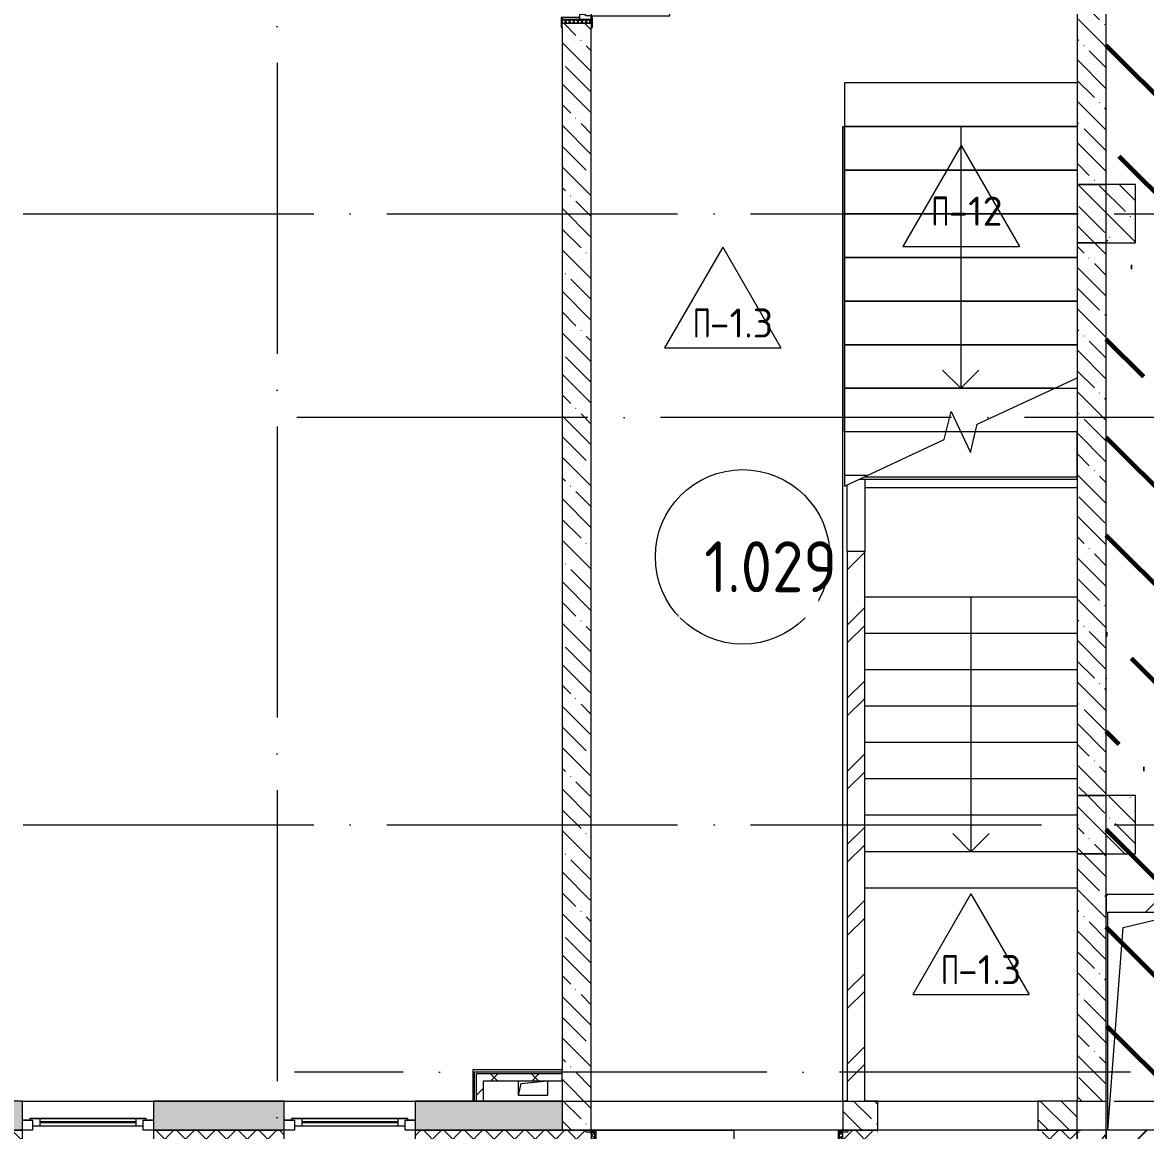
# Model space of a CAD drawing. Header units: millimetres. Extents: x -68946 to 288321, y -402657 to 324925.
# Drawn here: x 109738 to 117458, y 26223 to 33840 of the extents above; entities that cross this region are included whole.
import ezdxf

# ---------------------------------------------------------------- set-up
doc = ezdxf.new("R2010")
doc.units = ezdxf.units.MM
doc.linetypes.add('ADSK_Линия сетки', pattern=[2500, 2000, -250, 0, -250])
for name, color, linetype, lineweight in [('3.4) ПТ-2.15    4 вып', 200, 'Continuous', 60), ('A-AREA-____-IDEN', 250, 'Continuous', 9), ('A-DETL-GENF-OTLN', 250, 'Continuous', 5), ('A-DOOR-____-MCUT', 250, 'Continuous', 5), ('A-DOOR-____-OTLN', 250, 'Continuous', 5), ('A-DOOR-FRAM-MCUT', 31, 'Continuous', 5), ('A-DOOR-FRAM-OTLN', 31, 'Continuous', 5), ('A-FLOR-____-IDEN', 11, 'Continuous', 9), ('A-FLOR-____-OTLN', 192, 'Continuous', 9), ('A-GLAZ-____-MCUT', 250, 'Continuous', 9), ('A-GLAZ-____-OTLN', 250, 'Continuous', 5), ('A-ROOF-___-IDEN', 132, 'Continuous', 9), ('A-ROOF-____-MCUT', 132, 'Continuous', 9), ('A-ROOF-____-OTLN', 132, 'Continuous', 5), ('A-ROOF-FNSH-MCUT', 132, 'Continuous', 9), ('A-WALL-____-MCUT', 250, 'Continuous', 13), ('A-WALL-____-OTLN', 250, 'Continuous', 9), ('A-WALL-____-PATT', 250, 'Continuous', 13), ('A-WALL-FNSH-MCUT', 250, 'Continuous', 13), ('I-WALL-____-OTLN', 250, 'Continuous', 9), ('S-COLS-____-MCUT', 250, 'Continuous', 25), ('S-COLS-____-OTLN', 250, 'Continuous', 9), ('S-GRID-____-OTLN', 250, 'Continuous', 9), ('S-STRS-____-MBND', 250, 'Continuous', 5), ('S-STRS-____-OTLN', 250, 'Continuous', 5)]:
    doc.layers.add(name, color=color, linetype=linetype, lineweight=lineweight)
doc.styles.add('ISOCPEUR_1', font='isocpeur.ttf', dxfattribs={"width": 0.9, "height": 250})
doc.styles.add('ISOCPEUR_2', font='isocpeur.ttf', dxfattribs={"height": 160})
pattern_1 = [(50, (12287.9, -0.0006), (364.3679, -31.8783), [38.1, -419.1]), (355, (12287.9, -0.0006), (-70.4859, 382.1133), [30.48, -335.28]), (100.451, (12318.28, -2.66), (293.885, 350.2334), [32.38, -356.18]), (46.184, (12287.9, 101.6), (542.1585, -84.0858), [57.15, -628.65]), (96.636, (12333.1, 94.6), (474.805, 494.8554), [48.57, -534.27]), (351.184, (12287.9, 101.6), (474.8102, 494.85), [45.72, -502.92]), (21, (12338.7, 76.2), (303.2285, -204.5305), [38.1, -419.1]), (326, (12338.7, 76.2), (123.6039, 368.376), [30.48, -335.28]), (71.451, (12364, 59.16), (426.8341, 163.8427), [32.38, -356.18]), (37.5, (12287.91, -0.0006), (6.17665, 169.11015), [16.764, -314.452, 16.764, -323.596, -336.55]), (37.5, (12287.91, -0.0006), (6.17665, 169.11015), [-671.576, 16.764, -319.786]), (7.5, (12287.91, -0.0006), (133.63888, 200.3615), [16.764, -177.292, 16.764, -306.832, -128.27]), (7.5, (12287.91, -0.0006), (133.63888, 200.3615), [-517.652, 16.764, -111.506]), (327.5, (12174.63, -0.0006), (271.18182, -11.45836), [16.764, -110.236, 16.764, -379.476, -525.78]), (327.5, (12174.63, -0.0006), (271.18182, -11.45836), [-523.24, 16.764, -509.016]), (317.5, (12123.83, -0.0006), (296.2585, 50.85285), [16.764, -148.336, 16.764, -246.38, -373.38]), (317.5, (12123.83, -0.0006), (296.2585, 50.85285), [-428.244, 16.764, -356.616])]
pattern_2 = [(45, (12287.9, -0.0006), (-251.4472, 251.4472), []), (45, (12287.9, 381), (-251.4472, 251.4472), [])]
pattern_3 = [(135, (12287.91, -0.0006), (-142.5612, -142.5612), []), (135, (12430.48, -0.0006), (-142.5612, -142.5612), [252.016, -50.403, 3.353, -47.05])]
pattern_4 = [(45, (12287.91, -0.0006), (-141.42136, 141.42136), []), (135, (12287.91, -0.0006), (-141.42136, -141.42136), [])]

# ---------------------------------------------------------------- blocks, each defined once
blk = doc.blocks.new('Окно_СКБ_1Ст1 - 120_Окно_СКБ_1Ст_900_ОК7Л-29020579-АР1_Маркировочный план 1 этажа С2и3')
at = {"layer": 'A-GLAZ-____-MCUT'}
for p, q in [((-450, -195), (-450, -125)), ((-450, -125), (-380, -125)), ((-380, -125), (-380, -195)), ((380, -195), (380, -125)), ((380, -125), (450, -125)), ((450, -125), (450, -195)), ((-380, -195), (-450, -195)), ((-380, -195), (-400, -195)), ((-400, -195), (-400, -205)), ((-400, -205), (400, -205)), ((400, -205), (-400, -205)), ((380, -155), (-380, -155)), ((-380, -155), (-380, -195)), ((-330, -205), (-330, -155)), ((330, -205), (330, -155)), ((380, -195), (380, -155)), ((450, -195), (380, -195)), ((400, -195), (380, -195)), ((400, -205), (400, -195))]:
    blk.add_line(p, q, dxfattribs=at)
at = {"layer": 'A-GLAZ-____-MCUT', "lineweight": 5}
for p, q in [((-330, -175), (330, -175)), ((330, -185), (-330, -185))]:
    blk.add_line(p, q, dxfattribs=at)
at = {"layer": 'A-GLAZ-____-OTLN'}
for p, q in [((-450, -195), (-400, -195)), ((400, -195), (450, -195))]:
    blk.add_line(p, q, dxfattribs=at)
blk = doc.blocks.new('Дверь_СКБ_2Ст_Внутренняя1 - Н_Д-1_2_1640x2100h_ЛК-42478933-АР1_Маркировочный план 1 этажа С2и3')
at = {"layer": 'A-DOOR-____-OTLN'}
h = blk.add_hatch(dxfattribs=at)
h.set_pattern_fill('FP_48', color=256, style=0, pattern_type=2)
h.set_pattern_definition([(135, (1481.41, 164.685), (-14.14214, -14.14214), []), (225, (1481.41, 164.685), (14.14214, -14.14214), [])])
h.paths.add_polyline_path([(832.5, 100), (807.5, 100), (807.5, -100), (832.5, -100)])
at = {"layer": 'A-DOOR-FRAM-OTLN'}
h = blk.add_hatch(dxfattribs=at)
h.set_pattern_fill('FP_49', color=256, style=0, pattern_type=2)
h.set_pattern_definition([(45, (-641.384, 164.685), (-14.1421, 14.1421), []), (135, (-641.384, 164.685), (-14.1421, -14.1421), [])])
h.paths.add_polyline_path([(-782.5, 100), (-807.5, 100), (-807.5, -100), (-782.5, -100), (-782.5, -97)])
at = {"layer": 'A-DOOR-____-MCUT'}
for p, q in [((-757.5, 1100), (-757.5, 100)), ((-717.5, 1100), (-757.5, 1100)), ((-717.5, 100), (-717.5, 1100)), ((782.5, 640), (742.5, 640)), ((742.5, 640), (742.5, 100)), ((782.5, 100), (782.5, 640)), ((-757.5, 100), (-717.5, 100)), ((742.5, 100), (782.5, 100))]:
    blk.add_line(p, q, dxfattribs=at)
at = {"layer": 'A-DOOR-____-OTLN'}
for centre, radius, start, end in [((-757.5, 100), 1000, 0, 90), ((782.5, 100), 540, 90, 180)]:
    blk.add_arc(centre, radius, start, end, dxfattribs=at)
at = {"layer": 'A-DOOR-FRAM-MCUT'}
for p, q in [((-767.5, 108), (-837.5, 108)), ((-837.5, 108), (-837.5, 100)), ((-837.5, 100), (-767.5, 100)), ((-782.5, 100), (-807.5, 100)), ((-807.5, 100), (-807.5, -100)), ((-757.5, 100), (-782.5, 100)), ((-782.5, 100), (-782.5, 20)), ((-782.5, -100), (-782.5, 100)), ((-767.5, 100), (-782.5, 100)), ((-782.5, 100), (-782.5, 99)), ((-782.5, 99), (-767.5, 99)), ((-767.5, 100), (-767.5, 108)), ((-767.5, 99), (-767.5, 100)), ((-757.5, 60), (-757.5, 100)), ((782.5, 100), (782.5, 60)), ((807.5, 100), (782.5, 100)), ((862.5, 108), (792.5, 108)), ((792.5, 108), (792.5, 100)), ((807.5, 100), (792.5, 100)), ((792.5, 100), (792.5, 99)), ((792.5, 100), (862.5, 100)), ((792.5, 99), (807.5, 99)), ((807.5, 20), (807.5, 100)), ((832.5, 100), (807.5, 100)), ((807.5, 100), (807.5, -100)), ((807.5, 99), (807.5, 100)), ((832.5, -100), (832.5, 100)), ((862.5, 100), (862.5, 108)), ((-782.5, 20), (-747.5, 20)), ((-767.5, 20), (-782.5, 20)), ((-782.5, 20), (-782.5, -100)), ((-767.5, -100), (-767.5, 20)), ((-747.5, 60), (-757.5, 60)), ((-747.5, 20), (-747.5, 60)), ((782.5, 60), (772.5, 60)), ((772.5, 60), (772.5, 20)), ((772.5, 20), (807.5, 20)), ((807.5, 20), (792.5, 20)), ((792.5, 20), (792.5, -100)), ((807.5, -100), (807.5, 20)), ((-767.5, -100), (-837.5, -100)), ((-837.5, -100), (-837.5, -108)), ((-837.5, -108), (-767.5, -108)), ((-807.5, -100), (-782.5, -100)), ((-782.5, -100), (-767.5, -100)), ((-767.5, -108), (-767.5, -100)), ((792.5, -100), (807.5, -100)), ((862.5, -100), (792.5, -100)), ((792.5, -100), (792.5, -108)), ((792.5, -108), (862.5, -108)), ((807.5, -100), (832.5, -100)), ((862.5, -108), (862.5, -100))]:
    blk.add_line(p, q, dxfattribs=at)
blk = doc.blocks.new('_Wn_-As_OpeningMEP_floor__Rectangular - _Wn_-As_OpeningMEP_floor__Rectangular-34705120-АР1_Маркировочный план 1 этажа С2и3')
at = {"layer": 'A-DETL-GENF-OTLN', "lineweight": 5}
for p, q in [((-168.9, 693.9), (275, 800)), ((-275, -700), (-168.9, 693.9))]:
    blk.add_line(p, q, dxfattribs=at)
blk = doc.blocks.new('Дверь_СКБ_2Ст_Наружная - Входная дверь 1730х2300_NCS S 1000-N_ДН-1Л-35116305-АР1_Маркировочный план 1 этажа С2и3')
at = {"layer": 'A-DOOR-____-OTLN'}
h = blk.add_hatch(dxfattribs=at)
h.set_pattern_fill('FP_114', color=256, style=0, pattern_type=2)
h.set_pattern_definition([(135, (1436.41, 199.685), (-14.14214, -14.14214), []), (225, (1436.41, 199.685), (14.14214, -14.14214), [])])
h.paths.add_polyline_path([(884.5, 125), (859.5, 125), (859.5, -125), (884.5, -125), (884.5, 125)])
at = {"layer": 'A-DOOR-FRAM-OTLN'}
h = blk.add_hatch(dxfattribs=at)
h.set_pattern_fill('FP_115', color=256, style=0, pattern_type=2)
h.set_pattern_definition([(45, (-686.384, 199.685), (-14.1421, 14.1421), []), (135, (-686.384, 199.685), (-14.1421, -14.1421), [])])
h.paths.add_polyline_path([(-845.5, 125), (-845.5, -125), (-820.5, -125), (-820.5, 125)])
at = {"layer": 'A-DOOR-____-MCUT'}
for p, q in [((834.5, 1240), (794.5, 1240)), ((794.5, 1240), (794.5, 40)), ((834.5, 40), (834.5, 1240)), ((-795.5, 470), (-795.5, 40)), ((-755.5, 470), (-795.5, 470)), ((-755.5, 40), (-755.5, 470)), ((-795.5, 40), (-755.5, 40)), ((794.5, 40), (834.5, 40))]:
    blk.add_line(p, q, dxfattribs=at)
at = {"layer": 'A-DOOR-____-OTLN'}
for p, q in [((-812.5, 133), (-882.5, 133)), ((-882.5, 133), (-882.5, 125)), ((-882.5, 125), (-820.5, 125)), ((-820.5, 125), (-820.5, 40)), ((-812.5, 40), (-812.5, 133)), ((921.5, 133), (851.5, 133)), ((851.5, 133), (851.5, 40)), ((859.5, 40), (859.5, 125)), ((859.5, 125), (921.5, 125)), ((921.5, 125), (921.5, 133)), ((-820.5, 40), (-812.5, 40)), ((851.5, 40), (859.5, 40)), ((-812.5, -40), (-820.5, -40)), ((-820.5, -40), (-820.5, -125)), ((-812.5, -133), (-812.5, -40)), ((859.5, -40), (851.5, -40)), ((851.5, -40), (851.5, -133)), ((859.5, -125), (859.5, -40)), ((-882.5, -125), (-882.5, -133)), ((-820.5, -125), (-882.5, -125)), ((-882.5, -133), (-812.5, -133)), ((851.5, -133), (921.5, -133)), ((921.5, -125), (859.5, -125)), ((921.5, -133), (921.5, -125))]:
    blk.add_line(p, q, dxfattribs=at)
for centre, radius, start, end in [((834.5, 40), 1200, 90, 180), ((-795.5, 40), 430, 0, 90)]:
    blk.add_arc(centre, radius, start, end, dxfattribs=at)
at = {"layer": 'A-DOOR-FRAM-MCUT'}
for p, q in [((-820.5, 125), (-845.5, 125)), ((-845.5, 125), (-845.5, -125)), ((-820.5, -125), (-820.5, 125)), ((884.5, 125), (859.5, 125)), ((859.5, 125), (859.5, -125)), ((884.5, -125), (884.5, 125)), ((-795.5, 40), (-820.5, 40)), ((-820.5, 40), (-820.5, -40)), ((-795.5, 0), (-795.5, 40)), ((-785.5, 0), (-795.5, 0)), ((-785.5, -40), (-785.5, 0)), ((834.5, 0), (824.5, 0)), ((824.5, 0), (824.5, -40)), ((834.5, 40), (834.5, 0)), ((859.5, 40), (834.5, 40)), ((859.5, -40), (859.5, 40)), ((-820.5, -40), (-785.5, -40)), ((824.5, -40), (859.5, -40)), ((-845.5, -125), (-820.5, -125)), ((859.5, -125), (884.5, -125))]:
    blk.add_line(p, q, dxfattribs=at)
blk = doc.blocks.new('_Wn_-As_OpeningMEP_floor__Rectangular - _Wn_-As_OpeningMEP_floor__Rectangular-34852155-АР1_Маркировочный план 1 этажа С2и3')
at = {"layer": 'A-DETL-GENF-OTLN', "lineweight": 5}
for p, q in [((-100, 0), (-82.3, 82.3)), ((-82.3, 82.3), (100, 100))]:
    blk.add_line(p, q, dxfattribs=at)
blk = doc.blocks.new('AAR_СКБ_Марка_Помещения_мал - Номер-28977439-АР1_Маркировочный план 1 этажа С2и3')
at = {"layer": 'A-AREA-____-IDEN'}
blk.add_circle((-0.028, 0), 3, dxfattribs=at)
blk = doc.blocks.new('AAR_СКБ_Марка_Перекрытия - Марка пола-17325028-АР1_Маркировочный план 1 этажа С2и3')
at = {"layer": 'A-FLOR-____-IDEN'}
for p, q in [((0, 6.932), (-4.002, 0)), ((0, 6.932), (4.002, 0)), ((-4.002, 0), (4.002, 0))]:
    blk.add_line(p, q, dxfattribs=at)
blk = doc.blocks.new('ADSK_Марка_отделка-ступеней - Типоразмер_ADSK_Марка-39154903-АР1_Маркировочный план 1 этажа С2и3')
at = {"layer": 'A-ROOF-___-IDEN'}
for p, q in [((0, 6.225), (-4.002, -0.707)), ((0, 6.225), (4.002, -0.707)), ((-4.002, -0.707), (4.002, -0.707))]:
    blk.add_line(p, q, dxfattribs=at)

msp = doc.modelspace()

# ---------------------------------------------------------------- hatches: boundary and pattern name
h = msp.add_hatch()
h.set_pattern_fill('FP_4', color=256, style=0, pattern_type=2)
h.set_pattern_definition(pattern_2)
h.paths.add_polyline_path([(123662.9138, 26105), (125687.9144, 26105), (125687.9144, 26225), (119042.9138, 26225), (119042.9138, 26105), (123629.6001, 26105)])
h.paths.add_polyline_path([(117391.1526, 26105), (117942.9138, 26105), (117942.9138, 26225), (117187.8919, 26225), (117187.8919, 26105), (117203.3127, 26105)])
h.paths.add_polyline_path([(121517.9138, 26145), (120037.9138, 26145), (120037.9138, 26215), (121587.9138, 26215), (121587.9138, 26145)])
at = {"layer": '3.4) ПТ-2.15    4 вып'}
h = msp.add_hatch(dxfattribs=at)
h.set_pattern_fill('ANSI36', color=256, scale=150, angle=90)
h.paths.add_polyline_path([(119342.9138, 35574.9994), (117187.9144, 35574.9994), (117187.9144, 26225), (119342.9138, 26225)])
at = {"layer": 'A-WALL-____-PATT', "lineweight": 15, "true_color": 0x000000}
h = msp.add_hatch(dxfattribs=at)
h.set_pattern_fill('FP_1', color=18, style=0, pattern_type=2)
h.set_pattern_definition(pattern_3)
h.paths.add_polyline_path([(113647.9138, 26225), (113647.9138, 33835), (113447.9138, 33835), (113447.9138, 26225.0597), (113647.8919, 26225.0455)])
h.paths.add_polyline_path([(113647.9138, 35475), (113647.9138, 36099.9994), (113447.9138, 36099.9994), (113447.9138, 35475)])
h = msp.add_hatch(dxfattribs=at)
h.set_pattern_fill('FP_1', color=18, style=0, pattern_type=2)
h.set_pattern_definition(pattern_3)
h.paths.add_polyline_path([(117012.8925, 26425), (117187.9144, 26425), (117187.9144, 28124.9994), (116987.9144, 28124.9994), (116987.9144, 26425), (117009.8929, 26425)])
h.paths.add_polyline_path([(116987.9144, 28524.9994), (117187.9144, 28524.9994), (117187.9144, 32324.9994), (116987.9144, 32324.9994), (116987.9144, 29309.4397)])
h.paths.add_polyline_path([(116987.9144, 32724.9994), (117187.9144, 32724.9994), (117187.9144, 35574.9994), (116987.9165, 35574.9702), (116987.9144, 32862.996)])
h.paths.add_polyline_path([(116987.9144, 35974.9994), (117187.9144, 35974.9994), (117187.9144, 36099.9994), (116987.9144, 36099.9994)])
h = msp.add_hatch(dxfattribs=at)
h.set_pattern_fill('FP_4', color=18, style=0, pattern_type=2)
h.set_pattern_definition(pattern_2)
h.paths.add_polyline_path([(115527.9144, 26425), (115527.9138, 30202.7858), (115407.9144, 30202.7858), (115407.9144, 26425)])
h = msp.add_hatch(dxfattribs=at)
h.set_pattern_fill('FP_4', color=18, style=0, pattern_type=2)
h.set_pattern_definition(pattern_2)
h.paths.add_polyline_path([(117747.8925, 27725), (117867.8925, 27725), (117867.8925, 27845), (117187.9144, 27845), (117187.9144, 27725), (117197.8925, 27725)])
h = msp.add_hatch(dxfattribs=at)
h.set_pattern_fill('FP_83', color=18, style=0, pattern_type=2)
h.set_pattern_definition(pattern_4)
h.paths.add_polyline_path([(113447.9138, 26565), (113447.9138, 26615), (112857.9138, 26615), (112857.9138, 26565), (113347.9138, 26565)])
h = msp.add_hatch(dxfattribs=at)
h.set_pattern_fill('FP_83', color=18, style=0, pattern_type=2)
h.set_pattern_definition(pattern_4)
h.paths.add_polyline_path([(112857.9138, 26425), (112907.9138, 26425), (112907.9138, 26565), (112857.9138, 26565), (112857.9138, 26465)])
h = msp.add_hatch(dxfattribs=at)
h.set_pattern_fill('FP_3', color=18, style=0, pattern_type=2)
h.set_pattern_definition(pattern_1)
h.paths.add_polyline_path([(112437.9138, 26225), (113447.9138, 26225.0597), (113447.9138, 26425), (112437.9138, 26425), (112437.9138, 26225.0597)])
h.paths.add_polyline_path([(111239.8528, 26225), (111537.9138, 26225.0597), (111537.9138, 26425), (110637.9138, 26425), (110637.9138, 26225)])
h.paths.add_polyline_path([(107637.9138, 26225), (107637.9138, 26425), (106737.9138, 26425), (106737.9138, 26225), (107138.9863, 26225)])
h.paths.add_polyline_path([(105772.0308, 26225), (105837.9138, 26225.0597), (105837.9138, 26425), (105037.8919, 26425), (105037.8919, 26225)])
h.paths.add_polyline_path([(101937.9138, 26225), (101937.9138, 26425), (101137.8919, 26425), (101137.8919, 26225), (101671.1643, 26225)])
h.paths.add_polyline_path([(103108.8499, 26225), (103737.9138, 26225.0597), (103737.9138, 26425), (102837.9138, 26425), (102837.9138, 26225), (103038.1198, 26225)])
h.paths.add_polyline_path([(98937.9138, 26225), (99837.9138, 26225.0597), (99837.9138, 26425), (98937.9138, 26425), (98937.9138, 26225.0597)])
h.paths.add_polyline_path([(98037.9138, 26225), (98037.9138, 26425), (96537.9138, 26425), (96537.9138, 26225), (97570.2978, 26225)])
h.paths.add_polyline_path([(92587.8919, 26225), (93837.9138, 26225.0597), (93837.9138, 26425), (92587.8919, 26425), (92588.0037, 26225.0597)])
h.paths.add_polyline_path([(108787.8919, 26225.0597), (108787.8919, 26425), (108537.9138, 26425), (108537.9884, 26225.0597)])
h.paths.add_polyline_path([(109737.9138, 26225.0597), (109737.9138, 26425), (109187.8919, 26425), (109188.056, 26225.0597)])
h.paths.add_polyline_path([(94737.9138, 26225.0597), (95037.8919, 26225.0597), (95037.8919, 26425), (94737.9138, 26425), (94737.9138, 26405.955)])
h.paths.add_polyline_path([(95637.9138, 26225.0597), (95637.9138, 26425), (95437.8919, 26425), (95437.8919, 26225.0597), (95637.8542, 26225.0597)])
h = msp.add_hatch(dxfattribs=at)
h.set_pattern_fill('FP_1', color=18, style=0, pattern_type=2)
h.set_pattern_definition(pattern_3)
h.paths.add_polyline_path([(116987.9144, 26225), (116987.9144, 26425), (116717.8919, 26425), (116717.9516, 26225), (116987.8919, 26225)])
h.paths.add_polyline_path([(115617.8919, 26225), (115617.8919, 26425), (115377.8919, 26425), (115377.945, 26225)])
h = msp.add_hatch(dxfattribs=at)
h.set_pattern_fill('FP_52', color=18, style=0, pattern_type=2)
h.set_pattern_definition([(45, (12287.91, -0.0006), (-70.71068, 70.71068), []), (135, (12287.91, -0.0006), (-70.71068, -70.71068), [])])
h.paths.add_polyline_path([(116717.9144, 26125.0597), (116987.8919, 26125.0597), (116987.8548, 26225), (116717.8919, 26225), (116717.8919, 26223.0597), (116754.8919, 26223.0597), (116754.8919, 26215.0597), (116717.8919, 26215.0597), (116717.8919, 26125.0597)])
h.paths.add_polyline_path([(115377.8919, 26125.0597), (115617.8919, 26125.0597), (115617.8919, 26215.0597), (115580.8919, 26215.0597), (115580.8919, 26223.0597), (115617.8919, 26223.0597), (115617.8203, 26225), (115377.8919, 26225), (115377.8919, 26223.0597), (115414.8919, 26223.0597), (115414.8919, 26215.0597), (115377.8919, 26215.0597), (115377.8919, 26135.5435)])
h.paths.add_polyline_path([(113647.8919, 26125.0597), (113647.8919, 26215.0597), (113610.8919, 26215.0597), (113610.8919, 26223.0597), (113647.8919, 26223.0597), (113647.8851, 26225.0597), (112437.9138, 26225), (112437.9138, 26125.0597), (113447.9138, 26125.0597)])
h.paths.add_polyline_path([(107138.9863, 26125.0597), (107637.9138, 26125.0597), (107637.3768, 26225), (106737.9138, 26225), (106737.9138, 26125.0597)])
h.paths.add_polyline_path([(109737.9138, 26125.0597), (109737.9138, 26225.0597), (108537.9138, 26225), (108537.9138, 26125.0597)])
h.paths.add_polyline_path([(110637.9138, 26125.0597), (111537.9138, 26125.0597), (111537.3768, 26225), (110637.9138, 26225), (110637.9138, 26187.1895)])
h.paths.add_polyline_path([(105772.0308, 26125.0597), (105837.9138, 26125.0597), (105837.1978, 26225), (104637.9138, 26225), (104637.9138, 26125.0597), (105699.7438, 26125.0597)])
h.paths.add_polyline_path([(103038.1198, 26125.0597), (103737.9138, 26125.0597), (103737.3768, 26225), (102837.9138, 26225), (102837.9138, 26125.0597)])
h.paths.add_polyline_path([(101671.1643, 26125.0597), (101937.9138, 26125.0597), (101937.1978, 26225), (100737.9138, 26225), (100737.9138, 26125.0597), (101137.8919, 26125.0597)])
h.paths.add_polyline_path([(98937.9138, 26125.0597), (99837.9138, 26125.0597), (99837.3768, 26225), (98937.9138, 26225)])
h.paths.add_polyline_path([(97570.2978, 26125.0597), (98037.9138, 26125.0597), (98037.9138, 26225), (96537.9138, 26225), (96537.9138, 26125.0597)])
h.paths.add_polyline_path([(93837.9138, 26125.0597), (93836.9293, 26225), (92187.8919, 26224.9994), (92187.8919, 26125.0597), (93469.4313, 26125.0597)])
h.paths.add_polyline_path([(95437.8919, 26125.0597), (95637.9138, 26125.0597), (95637.9138, 26225.0597), (94737.9138, 26225), (94737.9138, 26125.0597), (94836.3868, 26125.0597)])
h.paths.add_polyline_path([(88001.6092, 26125.0597), (88137.8919, 26125.0597), (88137.5273, 26225), (87757.9138, 26225), (87757.9138, 26125.0597)])
h.paths.add_polyline_path([(86487.9138, 26125.0597), (87157.9138, 26125.0597), (87157.9138, 26224.9994), (86487.9138, 26225)])
h = msp.add_hatch(dxfattribs=at)
h.set_pattern_fill('FP_3', color=18, style=0, pattern_type=2)
h.set_pattern_definition(pattern_1)
h.paths.add_polyline_path([(116987.9144, 19424.9994), (117187.8919, 19424.9994), (117187.8919, 19725), (116987.8919, 19725), (116987.9069, 19425.0219)])
h.paths.add_polyline_path([(117012.8925, 20625), (117187.8919, 20625), (117187.8919, 21525), (116987.8919, 21525), (116987.9144, 20625)])
h.paths.add_polyline_path([(116987.8919, 22824.9994), (117187.8919, 22824.9994), (117187.8919, 26225), (116987.8919, 26225), (116987.8919, 22925)])
at = {"layer": 'S-COLS-____-OTLN', "lineweight": 5, "true_color": 0x000000}
h = msp.add_hatch(dxfattribs=at)
h.set_pattern_fill('FP_1', color=18, style=0, pattern_type=2)
h.set_pattern_definition(pattern_3)
h.paths.add_polyline_path([(116987.8919, 32324.9994), (117387.8919, 32324.9994), (117387.8919, 32724.9994), (116987.8919, 32724.9994), (116987.8919, 32524.9994)])
h = msp.add_hatch(dxfattribs=at)
h.set_pattern_fill('FP_1', color=18, style=0, pattern_type=2)
h.set_pattern_definition(pattern_3)
h.paths.add_polyline_path([(117187.9144, 28124.9994), (117387.8919, 28124.9994), (117387.8919, 28524.9994), (116987.8919, 28524.9994), (116987.9144, 28124.9994), (117166.864, 28124.9994)])

# ---------------------------------------------------------------- linework, layer by layer
at = {"layer": 'A-FLOR-____-OTLN', "color": 18, "lineweight": 5, "true_color": 0x000000}
for p, q in [((115377.8919, 26425), (115377.8919, 33124.9994)), ((115377.8919, 33124.9994), (115387.9144, 33124.9994)), ((116987.9144, 27890), (115527.9144, 27890)), ((117197.8925, 26225), (117197.8925, 27725)), ((113147.9138, 26465), (113147.9138, 26565)), ((113347.9138, 26565), (113347.9138, 26465)), ((113347.9138, 26465), (113147.9138, 26465)), ((113647.9138, 26425), (113647.9138, 26425)), ((116987.9144, 26225.0597), (117012.8925, 26225.0597))]:
    msp.add_line(p, q, dxfattribs=at)
at = {"layer": 'A-ROOF-____-MCUT', "color": 18, "lineweight": 13, "true_color": 0x000000}
for p, q in [((115490.9497, 30699.9994), (116987.9144, 30699.9994)), ((115525.2618, 30715.9994), (116987.9144, 30715.9994)), ((116987.9144, 30699.9994), (116987.9144, 30715.9994))]:
    msp.add_line(p, q, dxfattribs=at)
at = {"layer": 'A-ROOF-____-OTLN', "color": 18, "true_color": 0x000000}
for p, q in [((115387.9144, 31024.9994), (115387.9144, 33124.9994)), ((115387.9144, 33124.9994), (116987.9144, 33124.9994)), ((115387.9144, 32824.9994), (116987.9144, 32824.9994)), ((115387.9144, 32524.9994), (116987.8919, 32524.9994)), ((115387.9144, 32224.9994), (116987.9144, 32224.9994)), ((115387.9144, 31924.9994), (116987.9144, 31924.9994)), ((115387.9144, 31624.9994), (116987.9144, 31624.9994)), ((115387.9144, 31324.9994), (116987.9144, 31324.9994))]:
    msp.add_line(p, q, dxfattribs=at)
at = {"layer": 'A-ROOF-FNSH-MCUT', "color": 18, "lineweight": 5, "true_color": 0x000000}
for p, q in [((115387.9144, 31024.9994), (115387.9144, 30724.9994)), ((116987.9144, 31024.9994), (115387.9144, 31024.9994)), ((116987.9144, 30715.9994), (116987.9144, 31024.9994))]:
    msp.add_line(p, q, dxfattribs=at)
at = {"layer": 'A-WALL-____-MCUT', "color": 18, "lineweight": 15, "true_color": 0x000000}
for p, q in [((116987.9144, 35574.9994), (116987.9144, 32724.9994)), ((117187.9144, 32724.9994), (117187.9144, 35574.9994)), ((113447.9138, 33805), (113447.9138, 26640)), ((113647.9138, 26225), (113647.9138, 33805)), ((116987.9144, 32724.9994), (117187.9144, 32724.9994)), ((116987.9144, 32324.9994), (116987.9144, 28524.9994)), ((117187.9144, 32324.9994), (116987.9144, 32324.9994)), ((117187.9144, 28524.9994), (117187.9144, 32324.9994)), ((115407.9144, 30202.7858), (115407.9144, 26425)), ((115527.9144, 30202.7858), (115407.9144, 30202.7858)), ((115527.9144, 26425), (115527.9144, 30202.7858)), ((116987.9144, 28524.9994), (117187.9144, 28524.9994)), ((116987.9144, 28124.9994), (116987.9144, 26425)), ((117187.9144, 28124.9994), (116987.9144, 28124.9994)), ((117187.9144, 27845), (117187.9144, 28124.9994)), ((117867.8925, 27845), (117187.9144, 27845)), ((117187.9144, 27845), (117187.9144, 27725)), ((117187.9144, 27725), (117747.8925, 27725)), ((117187.9144, 26425), (117187.9144, 27725)), ((113447.9138, 26615), (113447.9138, 26640)), ((112845.4138, 26627.5), (113447.9138, 26627.5)), ((112845.4138, 26425), (112845.4138, 26627.5)), ((112857.9138, 26615), (113447.9138, 26615)), ((112857.9138, 26425), (112857.9138, 26615)), ((112907.9138, 26565), (113447.9138, 26565)), ((112907.9138, 26425), (112907.9138, 26565)), ((113447.9138, 26565), (113447.9138, 26615)), ((113447.9138, 26565), (113447.9138, 26225)), ((109737.9138, 26425), (109187.8919, 26425)), ((109737.9138, 26225), (109737.9138, 26425)), ((111537.9138, 26425), (110637.9138, 26425)), ((110637.9138, 26425), (110637.9138, 26225)), ((111537.9138, 26225), (111537.9138, 26425)), ((113447.9138, 26425), (112437.9138, 26425)), ((112437.9138, 26425), (112437.9138, 26225)), ((112857.9138, 26425), (112907.9138, 26425)), ((115407.9144, 26425), (115377.8919, 26425)), ((115377.8919, 26425), (115377.8919, 26225)), ((115407.9144, 26425), (115527.9144, 26425)), ((115617.8919, 26425), (115527.9144, 26425)), ((115617.8919, 26225), (115617.8919, 26425)), ((116987.9144, 26425), (116717.8919, 26425)), ((116717.8919, 26425), (116717.8919, 26225)), ((116987.9144, 26225), (116987.9144, 26425)), ((116987.9144, 26425), (117187.9144, 26425)), ((109737.9138, 26225.0597), (108537.9138, 26225.0597)), ((109187.8919, 26225), (109737.9138, 26225)), ((109737.9138, 26125.0597), (109737.9138, 26225)), ((111537.9138, 26225.0597), (110637.9138, 26225.0597)), ((110637.9138, 26225), (110637.9138, 26125.0597)), ((110637.9138, 26225), (111537.9138, 26225)), ((111537.9138, 26125.0597), (111537.9138, 26225)), ((113647.8919, 26225.0597), (112437.9138, 26225.0597)), ((112437.9138, 26225), (112437.9138, 26125.0597)), ((112437.9138, 26225), (113447.9138, 26225)), ((113447.9138, 26225), (113447.9138, 26225)), ((113447.9138, 26225), (113647.9138, 26225)), ((113647.8919, 26223.0597), (113647.8919, 26225.0597)), ((115617.8919, 26225.0597), (115377.8919, 26225.0597)), ((115377.8919, 26225), (115377.8919, 26223.0597)), ((115377.8919, 26225), (115617.8919, 26225)), ((115617.8919, 26223.0597), (115617.8919, 26225)), ((116987.9144, 26225.0597), (116717.8919, 26225.0597)), ((116717.8919, 26225), (116717.8919, 26223.0597)), ((116717.8919, 26225), (116987.9144, 26225)), ((116987.8919, 26225), (116987.8919, 22824.9994)), ((117747.8925, 26225), (116987.8919, 26225)), ((116987.9144, 26125.0597), (116987.9144, 26225)), ((117187.8919, 26225), (117187.8919, 22824.9994))]:
    msp.add_line(p, q, dxfattribs=at)
at = {"layer": 'A-WALL-____-OTLN', "color": 18, "lineweight": 5, "true_color": 0x000000}
for p in [(113647.8919, 26225.0597), (114629.0741, 25955.0597)]:
    msp.add_line(p, (114629.0741, 26225.0597), dxfattribs=at)
at = {"layer": 'A-WALL-FNSH-MCUT', "lineweight": 15}
for p, q in [((113447.9138, 26640), (112832.9138, 26640)), ((112832.9138, 26640), (112832.9138, 26425)), ((112832.9138, 26425), (112857.9138, 26425))]:
    msp.add_line(p, q, dxfattribs=at)
at = {"layer": 'I-WALL-____-OTLN', "color": 18, "lineweight": 15, "true_color": 0x000000}
for p, q in [((115407.9144, 30202.7858), (115407.9144, 30661.2794)), ((115527.9144, 30699.9994), (115527.9144, 30202.7858)), ((109737.9138, 26425), (110637.9138, 26425)), ((111537.9138, 26425), (112437.9138, 26425)), ((113647.9138, 26425), (115377.8919, 26425)), ((115617.8919, 26425), (116717.8919, 26425)), ((115377.8919, 26225), (113647.9138, 26225)), ((116717.8919, 26225), (115617.8919, 26225))]:
    msp.add_line(p, q, dxfattribs=at)
at = {"layer": 'S-COLS-____-MCUT', "color": 18, "lineweight": 5, "true_color": 0x000000}
for p, q in [((116987.8919, 32724.9994), (116987.8919, 32324.9994)), ((117387.8919, 32724.9994), (117187.9144, 32724.9994)), ((117387.8919, 32324.9994), (117387.8919, 32724.9994)), ((117187.9144, 32324.9994), (117387.8919, 32324.9994)), ((116987.8919, 28524.9994), (116987.8919, 28124.9994)), ((117387.8919, 28524.9994), (117187.9144, 28524.9994)), ((117387.8919, 28124.9994), (117387.8919, 28524.9994)), ((117187.9144, 28124.9994), (117387.8919, 28124.9994))]:
    msp.add_line(p, q, dxfattribs=at)
at = {"layer": 'S-COLS-____-OTLN', "color": 18, "lineweight": 5, "true_color": 0x000000}
for p, q in [((117187.9144, 32724.9994), (116987.8919, 32724.9994)), ((116987.8919, 32324.9994), (117187.9144, 32324.9994)), ((117187.9144, 28524.9994), (116987.8919, 28524.9994)), ((116987.8919, 28124.9994), (117187.9144, 28124.9994))]:
    msp.add_line(p, q, dxfattribs=at)
at = {"layer": 'S-GRID-____-OTLN', "color": 18, "linetype": 'ADSK_Линия сетки', "true_color": 0x000000}
for p, q in [((111487.9138, 61063.6538), (111487.9138, -2919.5356)), ((117187.9138, -2919.5356), (117187.9138, 61063.6538)), ((77240.3519, 32525), (168626.8279, 32525)), ((168626.8279, 31125), (111607.9138, 31125)), ((77240.3519, 28325), (168626.8279, 28325)), ((167356.8279, 26625), (111607.9138, 26625)), ((77240.3519, 26425), (168626.8279, 26425))]:
    msp.add_line(p, q, dxfattribs=at)
at = {"layer": 'S-STRS-____-MBND', "color": 18, "true_color": 0x000000}
for p, q in [((116301.2029, 31077.8267), (116987.9144, 31398.0455)), ((116074.626, 30972.1721), (116121.8803, 31166.61)), ((116121.8803, 31166.61), (116253.9485, 30883.3888)), ((116253.9485, 30883.3888), (116301.2029, 31077.8267)), ((115387.9144, 30651.9533), (116074.626, 30972.1721))]:
    msp.add_line(p, q, dxfattribs=at)
at = {"layer": 'S-STRS-____-OTLN', "color": 18, "true_color": 0x000000}
for p, q in [((116987.9144, 33424.9994), (115387.9144, 33424.9994)), ((115387.9144, 33424.9994), (115387.9144, 33124.9994)), ((115387.9144, 33124.9994), (115387.9144, 32824.9994)), ((116987.9144, 33124.9994), (115387.9144, 33124.9994)), ((116987.9144, 33124.9994), (115387.9144, 33124.9994)), ((115387.9144, 32824.9994), (115387.9144, 32524.9994)), ((116987.9144, 32824.9994), (115387.9144, 32824.9994)), ((116987.9144, 32824.9994), (115387.9144, 32824.9994)), ((115387.9144, 32524.9994), (115387.9144, 32224.9994)), ((116987.8919, 32524.9994), (115387.9144, 32524.9994)), ((116987.8919, 32524.9994), (115387.9144, 32524.9994)), ((115387.9144, 32224.9994), (115387.9144, 31924.9994)), ((116987.9144, 32224.9994), (115387.9144, 32224.9994)), ((116987.9144, 32224.9994), (115387.9144, 32224.9994)), ((115387.9144, 31924.9994), (115387.9144, 31624.9994)), ((116987.9144, 31924.9994), (115387.9144, 31924.9994)), ((116987.9144, 31924.9994), (115387.9144, 31924.9994)), ((115387.9144, 31624.9994), (115387.9144, 31324.9994)), ((116987.9144, 31624.9994), (115387.9144, 31624.9994)), ((116987.9144, 31624.9994), (115387.9144, 31624.9994)), ((115387.9144, 31324.9994), (115387.9144, 31024.9994)), ((116831.2665, 31324.9994), (115387.9144, 31324.9994)), ((116831.2665, 31324.9994), (115387.9144, 31324.9994)), ((115387.9144, 31024.9994), (115387.9144, 30724.9994)), ((116087.4646, 31024.9994), (115387.9144, 31024.9994)), ((116087.4646, 31024.9994), (115387.9144, 31024.9994)), ((116288.3643, 31024.9994), (116187.9144, 31024.9994)), ((116288.3643, 31024.9994), (116187.9144, 31024.9994)), ((115387.9144, 30724.9994), (115387.9144, 30651.9533)), ((115544.5624, 30724.9994), (115387.9144, 30724.9994)), ((115544.5624, 30724.9994), (115387.9144, 30724.9994)), ((116987.9138, 30640), (115527.9144, 30640)), ((116987.9138, 29890), (115527.9144, 29890)), ((116987.9138, 29890), (115527.9144, 29890)), ((116987.9138, 29640), (115527.9144, 29640)), ((116987.9138, 29640), (115527.9144, 29640)), ((116987.9138, 29390), (115527.9144, 29390)), ((116987.9138, 29390), (115527.9144, 29390)), ((116987.9138, 29140), (115527.9144, 29140)), ((116987.9138, 29140), (115527.9144, 29140)), ((116987.9138, 28890), (115527.9144, 28890)), ((116987.9138, 28890), (115527.9144, 28890)), ((116987.9138, 28640), (115527.9144, 28640)), ((116987.9138, 28640), (115527.9144, 28640)), ((116987.8919, 28390), (115527.9144, 28390)), ((116987.8919, 28390), (115527.9144, 28390)), ((116987.8919, 28140), (115527.9144, 28140)), ((116987.8919, 28140), (115527.9144, 28140))]:
    msp.add_line(p, q, dxfattribs=at)
at = {"layer": 'S-STRS-____-OTLN', "color": 18, "lineweight": 9, "true_color": 0x000000}
for p, q in [((116187.9144, 33124.9994), (116187.9144, 32824.9994)), ((116187.9144, 32824.9994), (116187.9144, 32524.9994)), ((116187.9144, 32524.9994), (116187.9144, 32224.9994)), ((116187.9144, 32224.9994), (116187.9144, 31924.9994)), ((116187.9144, 31924.9994), (116187.9144, 31624.9994)), ((116187.9144, 31624.9994), (116187.9144, 31324.9994)), ((116187.9144, 31324.9994), (116062.9144, 31449.9994)), ((116187.9144, 31324.9994), (116312.9144, 31449.9994)), ((116257.9144, 29890), (116257.9144, 29640)), ((116257.9144, 29640), (116257.9144, 29390)), ((116257.9144, 29390), (116257.9144, 29140)), ((116257.9144, 29140), (116257.9144, 28890)), ((116257.9144, 28890), (116257.9144, 28640)), ((116257.9144, 28640), (116257.9144, 28390)), ((116257.9144, 28390), (116257.9144, 28140)), ((116257.9144, 28140), (116132.9144, 28265)), ((116257.9144, 28140), (116382.9144, 28265))]:
    msp.add_line(p, q, dxfattribs=at)

# ---------------------------------------------------------------- block references
at = {"layer": 'A-AREA-____-IDEN', "color": 18, "true_color": 0x000000, "xscale": 200, "yscale": 200, "zscale": 99.99999999999993}
msp.add_blockref('AAR_СКБ_Марка_Помещения_мал - Номер-28977439-АР1_Маркировочный план 1 этажа С2и3', (114693.9451, 30166.3346), dxfattribs=at)
at = {"layer": 'A-DOOR-____-OTLN', "color": 18, "true_color": 0x000000}
for name, p, rotation in [('Дверь_СКБ_2Ст_Внутренняя1 - Н_Д-1_2_1640x2100h_ЛК-42478933-АР1_Маркировочный план 1 этажа С2и3', (113547.9138, 34667.5), 269.9999999999999), ('Дверь_СКБ_2Ст_Наружная - Входная дверь 1730х2300_NCS S 1000-N_ДН-1Л-35116305-АР1_Маркировочный план 1 этажа С2и3', (114532.3919, 26090.0597), 180)]:
    msp.add_blockref(name, p, dxfattribs=dict(at, rotation=rotation))
at = {"layer": 'A-FLOR-____-IDEN', "color": 18, "true_color": 0x000000, "xscale": 99.99999999999993, "yscale": 99.99999999999993, "zscale": 99.99999999999993}
for p in [(114551.7137, 31602.6574), (116257.9141, 27157.5)]:
    msp.add_blockref('AAR_СКБ_Марка_Перекрытия - Марка пола-17325028-АР1_Маркировочный план 1 этажа С2и3', p, dxfattribs=at)
at = {"layer": 'A-GLAZ-____-OTLN', "color": 18, "true_color": 0x000000}
for name, p in [('_Wn_-As_OpeningMEP_floor__Rectangular - _Wn_-As_OpeningMEP_floor__Rectangular-34705120-АР1_Маркировочный план 1 этажа С2и3', (117472.8925, 26925)), ('_Wn_-As_OpeningMEP_floor__Rectangular - _Wn_-As_OpeningMEP_floor__Rectangular-34852155-АР1_Маркировочный план 1 этажа С2и3', (113247.9138, 26465))]:
    msp.add_blockref(name, p, dxfattribs=at)
at = {"layer": 'A-GLAZ-____-OTLN', "color": 18, "true_color": 0x000000, "rotation": 180}
for p in [(110187.9138, 26100.0597), (111987.9138, 26100.0597)]:
    msp.add_blockref('Окно_СКБ_1Ст1 - 120_Окно_СКБ_1Ст_900_ОК7Л-29020579-АР1_Маркировочный план 1 этажа С2и3', p, dxfattribs=at)
at = {"layer": 'A-ROOF-___-IDEN', "color": 18, "true_color": 0x000000, "xscale": 99.99999999999993, "yscale": 99.99999999999993, "zscale": 99.99999999999993}
msp.add_blockref('ADSK_Марка_отделка-ступеней - Типоразмер_ADSK_Марка-39154903-АР1_Маркировочный план 1 этажа С2и3', (116190.3125, 32371.4511), dxfattribs=at)

# ---------------------------------------------------------------- texts
at = {"layer": 'A-FLOR-____-IDEN', "color": 18, "true_color": 0x000000, "char_height": 200, "attachment_point": 1, "style": 'ISOCPEUR_2'}
for s, insert, width in [('\\fISOCPEUR|b0|i0|c204|p34|;\\W.7;П', (114346.4788, 31874.0432), 140.295312), ('-1.3', (114462.234, 31874.0432), 381.60325), ('\\fISOCPEUR|b0|i0|c204|p34|;\\W.7;П', (116052.6792, 27428.8858), 140.295312), ('-1.3', (116168.4344, 27428.8858), 381.60325)]:
    msp.add_mtext(s, dxfattribs=dict(at, insert=insert, width=width))
at = {"layer": 'A-ROOF-___-IDEN', "color": 18, "true_color": 0x000000, "char_height": 200, "attachment_point": 1, "style": 'ISOCPEUR_2'}
for s, insert, width in [('\\fISOCPEUR|b0|i0|c204|p34|;\\W.7;П', (115986.1317, 32642.5387), 140.295312), ('-12', (116101.8869, 32642.5387), 331.096937)]:
    msp.add_mtext(s, dxfattribs=dict(at, insert=insert, width=width))

# ---------------------------------------------------------------- next in the draw order: texts
at = {"layer": 'A-AREA-____-IDEN', "color": 18, "true_color": 0x000000, "insert": (114424.4447, 30273.8201), "char_height": 350, "width": 609.2825, "attachment_point": 1, "style": 'ISOCPEUR_1', "bg_fill": 3, "box_fill_scale": 1.5, "bg_fill_color": 256, "bg_fill_transparency": 0}
msp.add_mtext('1.029', dxfattribs=at)

doc.saveas('drawing.dxf')
